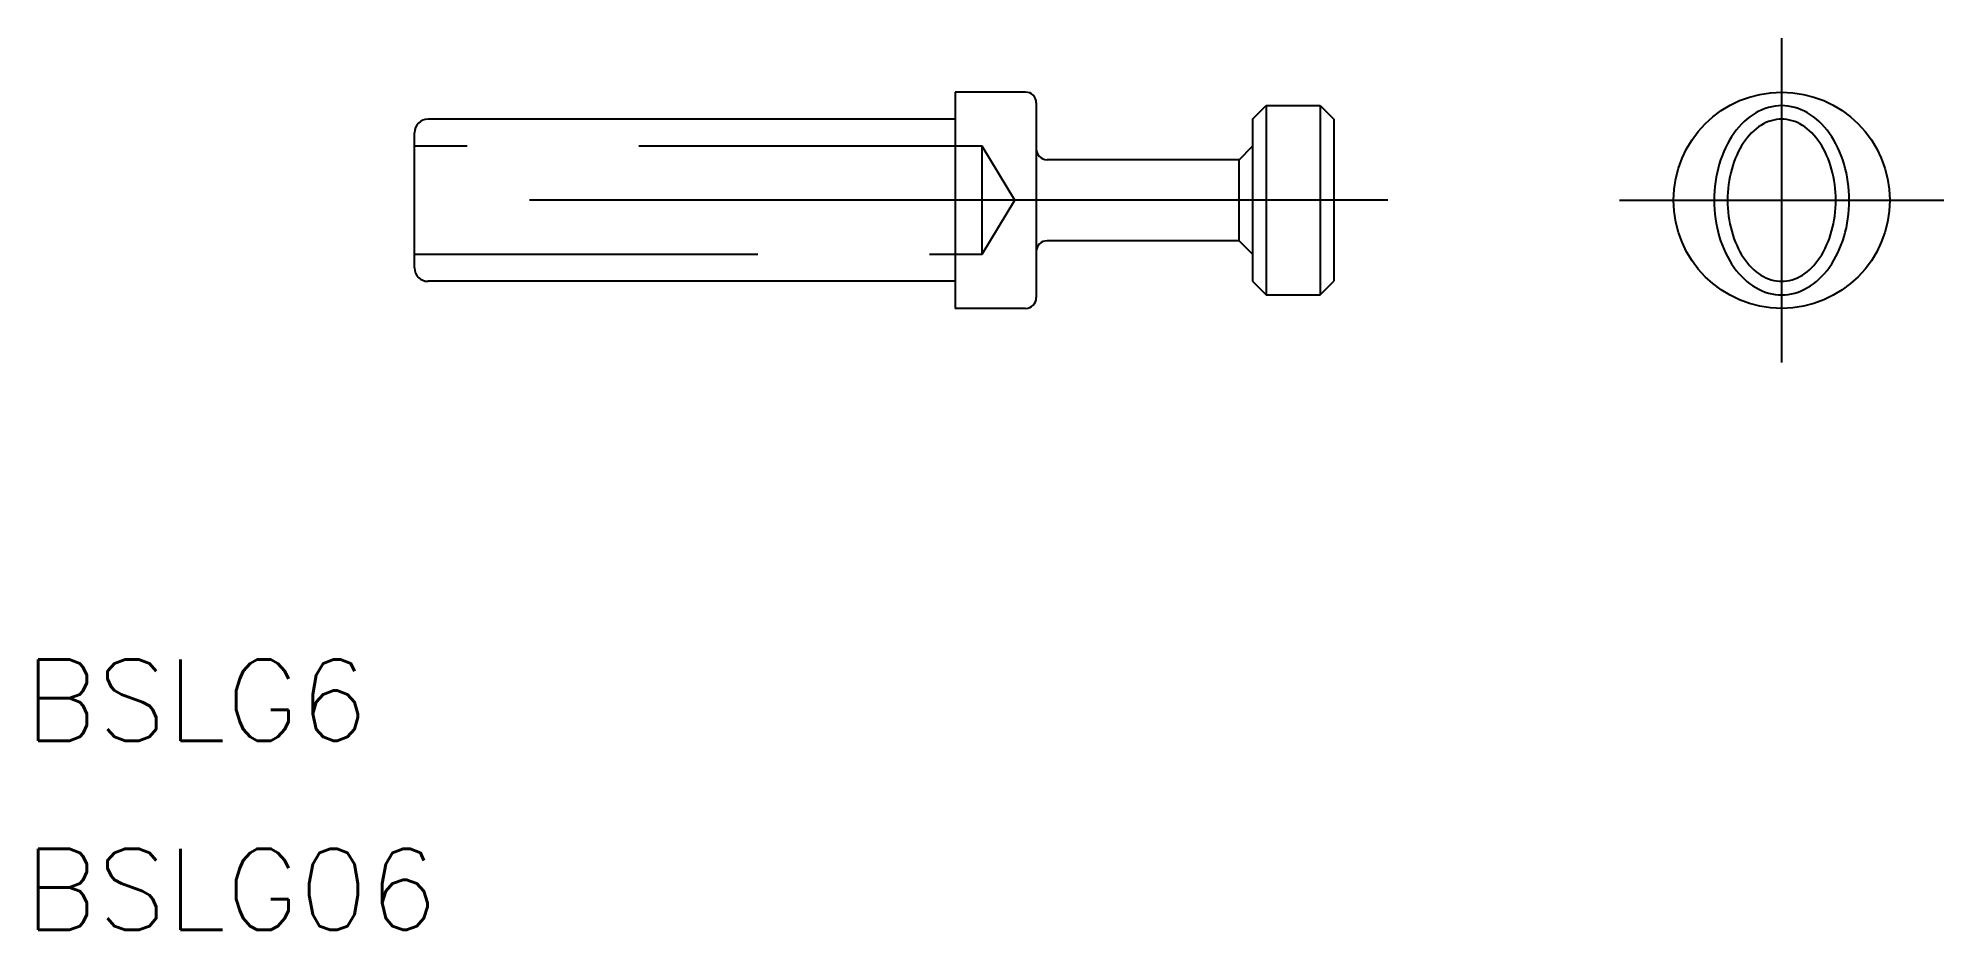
# Model space of a CAD drawing. Extents: x -64.5 to 6, y -27 to 6.
import ezdxf

# ---------------------------------------------------------------- set-up
doc = ezdxf.new("R2010")
doc.units = 0
doc.linetypes.add('CENTER', pattern=[50.8, 31.75, -6.35, 6.35, -6.35])
doc.linetypes.add('DASHED', pattern=[19.05, 12.7, -6.35])
doc.layers.get('0').update_dxf_attribs({"linetype": 'CONTINUOUS'})
doc.layers.add('CENTER', color=1, linetype='CENTER')
doc.styles.get("Standard").update_dxf_attribs({"font": 'txt.shx', "height": 3, "bigfont": 'bigfont.shx'})

msp = doc.modelspace()

# ---------------------------------------------------------------- linework, layer by layer
at = {"color": 7, "linetype": 'CONTINUOUS'}
for p, q in [((-30.57, 4), (-30.57, -4)), ((-27.97, 4), (-30.57, 4)), ((-27.57, 3.6), (-27.57, -3.6)), ((-30.57, 3), (-50.07, 3)), ((-19.57, 3), (-19.07, 3.5)), ((-19.57, 3), (-19.57, 0)), ((-19.07, 3.5), (-19.07, -3.5)), ((-19.07, 3.5), (-17.07, 3.5)), ((-17.07, 3.5), (-17.07, -3.5)), ((-17.07, 3.5), (-16.57, 3)), ((-16.57, 3), (-16.57, -3)), ((-50.57, -2.5), (-50.57, 2.5)), ((-20.07, 1.5), (-27.17, 1.5)), ((-20.07, 1.5), (-19.57, 2)), ((-20.07, -1.5), (-20.07, 1.5)), ((-19.57, 0), (-19.57, -3)), ((-20.07, -1.5), (-27.17, -1.5)), ((-20.07, -1.5), (-19.57, -2)), ((-30.57, -3), (-50.07, -3)), ((-19.57, -3), (-19.07, -3.5)), ((-19.07, -3.5), (-17.07, -3.5)), ((-17.07, -3.5), (-16.57, -3)), ((-27.97, -4), (-30.57, -4))]:
    msp.add_line(p, q, dxfattribs=at)
at = {"color": 3, "linetype": 'DASHED'}
for p, q in [((-29.57, 2), (-50.57, 2)), ((-28.368, 0), (-29.57, 2)), ((-29.57, -2), (-29.57, 2)), ((-29.57, -2), (-28.368, 0)), ((-50.57, -2), (-29.57, -2))]:
    msp.add_line(p, q, dxfattribs=at)
at = {"color": 7, "linetype": 'CONTINUOUS'}
for points in [[(0, -3.501, 0), (0.123, -3.496, 0), (0.246, -3.484, 0), (0.367, -3.463, 0), (0.488, -3.433, 0), (0.608, -3.396, 0), (0.726, -3.35, 0), (0.843, -3.296, 0), (0.957, -3.234, 0), (1.069, -3.164, 0), (1.179, -3.087, 0), (1.286, -3.003, 0), (1.389, -2.911, 0), (1.49, -2.812, 0), (1.586, -2.706, 0), (1.679, -2.594, 0), (1.768, -2.475, 0), (1.853, -2.351, 0), (1.933, -2.221, 0), (2.008, -2.085, 0), (2.079, -1.945, 0), (2.145, -1.8, 0), (2.205, -1.65, 0), (2.26, -1.497, 0), (2.31, -1.34, 0), (2.354, -1.179, 0), (2.392, -1.016, 0), (2.425, -0.851, 0), (2.452, -0.683, 0), (2.473, -0.514, 0), (2.488, -0.343, 0), (2.497, -0.172, 0), (2.5, 0, 0), (2.497, 0.172, 0), (2.488, 0.343, 0), (2.473, 0.514, 0), (2.452, 0.683, 0), (2.425, 0.851, 0), (2.392, 1.016, 0), (2.354, 1.179, 0), (2.31, 1.339, 0), (2.26, 1.497, 0), (2.205, 1.65, 0), (2.144, 1.799, 0), (2.078, 1.945, 0), (2.008, 2.085, 0), (1.932, 2.221, 0), (1.852, 2.351, 0), (1.767, 2.475, 0), (1.679, 2.593, 0), (1.586, 2.706, 0), (1.489, 2.811, 0), (1.389, 2.91, 0), (1.285, 3.002, 0), (1.178, 3.087, 0), (1.068, 3.164, 0), (0.956, 3.234, 0), (0.842, 3.296, 0), (0.725, 3.349, 0), (0.607, 3.395, 0), (0.487, 3.433, 0), (0.366, 3.462, 0), (0.245, 3.483, 0), (0.122, 3.496, 0), (0, 3.5, 0), (-0.123, 3.496, 0), (-0.246, 3.483, 0), (-0.367, 3.462, 0), (-0.488, 3.433, 0), (-0.608, 3.395, 0), (-0.726, 3.349, 0), (-0.843, 3.295, 0), (-0.957, 3.233, 0), (-1.069, 3.164, 0), (-1.179, 3.087, 0), (-1.286, 3.002, 0), (-1.389, 2.91, 0), (-1.49, 2.811, 0), (-1.586, 2.705, 0), (-1.679, 2.593, 0), (-1.768, 2.475, 0), (-1.853, 2.35, 0), (-1.933, 2.22, 0), (-2.008, 2.085, 0), (-2.079, 1.944, 0), (-2.145, 1.799, 0), (-2.205, 1.649, 0), (-2.26, 1.496, 0), (-2.31, 1.339, 0), (-2.354, 1.179, 0), (-2.392, 1.015, 0), (-2.425, 0.85, 0), (-2.452, 0.682, 0), (-2.473, 0.513, 0), (-2.488, 0.342, 0), (-2.497, 0.171, 0), (-2.5, -0.001, 0), (-2.497, -0.172, 0), (-2.488, -0.344, 0), (-2.473, -0.514, 0), (-2.452, -0.684, 0), (-2.425, -0.851, 0), (-2.392, -1.017, 0), (-2.354, -1.18, 0), (-2.31, -1.34, 0), (-2.26, -1.497, 0), (-2.205, -1.651, 0), (-2.144, -1.8, 0), (-2.078, -1.945, 0), (-2.008, -2.086, 0), (-1.932, -2.221, 0), (-1.852, -2.351, 0), (-1.767, -2.476, 0), (-1.679, -2.594, 0), (-1.586, -2.706, 0), (-1.489, -2.812, 0), (-1.389, -2.911, 0), (-1.285, -3.003, 0), (-1.178, -3.088, 0), (-1.068, -3.165, 0), (-0.956, -3.234, 0), (-0.842, -3.296, 0), (-0.725, -3.35, 0), (-0.607, -3.396, 0), (-0.487, -3.433, 0), (-0.366, -3.463, 0), (-0.245, -3.484, 0), (-0.122, -3.496, 0), (0, -3.501, 0)], [(0, -3, 0), (0.098, -2.996, 0), (0.196, -2.986, 0), (0.293, -2.968, 0), (0.39, -2.942, 0), (0.486, -2.91, 0), (0.581, -2.871, 0), (0.674, -2.825, 0), (0.765, -2.772, 0), (0.855, -2.712, 0), (0.943, -2.646, 0), (1.028, -2.573, 0), (1.111, -2.494, 0), (1.191, -2.41, 0), (1.269, -2.319, 0), (1.343, -2.223, 0), (1.414, -2.121, 0), (1.482, -2.015, 0), (1.546, -1.903, 0), (1.606, -1.787, 0), (1.663, -1.667, 0), (1.715, -1.542, 0), (1.764, -1.414, 0), (1.808, -1.283, 0), (1.848, -1.148, 0), (1.883, -1.011, 0), (1.914, -0.871, 0), (1.94, -0.729, 0), (1.962, -0.585, 0), (1.978, -0.44, 0), (1.99, -0.294, 0), (1.998, -0.147, 0), (2, 0, 0), (1.998, 0.147, 0), (1.99, 0.294, 0), (1.978, 0.44, 0), (1.962, 0.585, 0), (1.94, 0.729, 0), (1.914, 0.871, 0), (1.883, 1.011, 0), (1.848, 1.148, 0), (1.808, 1.283, 0), (1.764, 1.414, 0), (1.715, 1.542, 0), (1.663, 1.667, 0), (1.606, 1.787, 0), (1.546, 1.903, 0), (1.482, 2.015, 0), (1.414, 2.121, 0), (1.343, 2.223, 0), (1.269, 2.319, 0), (1.191, 2.41, 0), (1.111, 2.494, 0), (1.028, 2.573, 0), (0.943, 2.646, 0), (0.855, 2.712, 0), (0.765, 2.772, 0), (0.674, 2.825, 0), (0.581, 2.871, 0), (0.486, 2.91, 0), (0.39, 2.942, 0), (0.293, 2.968, 0), (0.196, 2.986, 0), (0.098, 2.996, 0), (0, 3, 0), (-0.098, 2.996, 0), (-0.196, 2.986, 0), (-0.293, 2.968, 0), (-0.39, 2.942, 0), (-0.486, 2.91, 0), (-0.581, 2.871, 0), (-0.674, 2.825, 0), (-0.765, 2.772, 0), (-0.855, 2.712, 0), (-0.943, 2.646, 0), (-1.028, 2.573, 0), (-1.111, 2.494, 0), (-1.191, 2.41, 0), (-1.269, 2.319, 0), (-1.343, 2.223, 0), (-1.414, 2.121, 0), (-1.482, 2.015, 0), (-1.546, 1.903, 0), (-1.606, 1.787, 0), (-1.663, 1.667, 0), (-1.715, 1.542, 0), (-1.764, 1.414, 0), (-1.808, 1.283, 0), (-1.848, 1.148, 0), (-1.883, 1.011, 0), (-1.914, 0.871, 0), (-1.94, 0.729, 0), (-1.962, 0.585, 0), (-1.978, 0.44, 0), (-1.99, 0.294, 0), (-1.998, 0.147, 0), (-2, 0, 0), (-1.998, -0.147, 0), (-1.99, -0.294, 0), (-1.978, -0.44, 0), (-1.962, -0.585, 0), (-1.94, -0.729, 0), (-1.914, -0.871, 0), (-1.883, -1.011, 0), (-1.848, -1.148, 0), (-1.808, -1.283, 0), (-1.764, -1.414, 0), (-1.715, -1.542, 0), (-1.663, -1.667, 0), (-1.606, -1.787, 0), (-1.546, -1.903, 0), (-1.482, -2.015, 0), (-1.414, -2.121, 0), (-1.343, -2.223, 0), (-1.269, -2.319, 0), (-1.191, -2.41, 0), (-1.111, -2.494, 0), (-1.028, -2.573, 0), (-0.943, -2.646, 0), (-0.855, -2.712, 0), (-0.765, -2.772, 0), (-0.674, -2.825, 0), (-0.581, -2.871, 0), (-0.486, -2.91, 0), (-0.39, -2.942, 0), (-0.293, -2.968, 0), (-0.196, -2.986, 0), (-0.098, -2.996, 0), (0, -3, 0)]]:
    msp.add_polyline3d(points, dxfattribs=at)
msp.add_circle((0, 0), 4, dxfattribs=at)
for centre, radius, start, end in [((-27.97, 3.6), 0.4, 0, 90), ((-50.07, 2.5), 0.5, 90, 180), ((-27.17, 1.9), 0.4, 180, 270), ((-27.17, -1.9), 0.4, 90, 180), ((-50.07, -2.5), 0.5, 180, 270), ((-27.97, -3.6), 0.4, 270, 0)]:
    msp.add_arc(centre, radius, start, end, dxfattribs=at)
at = {"layer": 'CENTER', "color": 1, "linetype": 'CENTER'}
for p, q in [((0, -6), (0, 6)), ((-14.57, 0), (-52.57, 0)), ((-6, 0), (6, 0))]:
    msp.add_line(p, q, dxfattribs=at)

# ---------------------------------------------------------------- texts
at = {"color": 7, "linetype": 'CONTINUOUS'}
for s, p in [('BSLG6', (-65.008, -20)), ('BSLG06', (-65.008, -27))]:
    msp.add_text(s, height=3, dxfattribs=at).set_placement(p)

doc.saveas('drawing.dxf')
